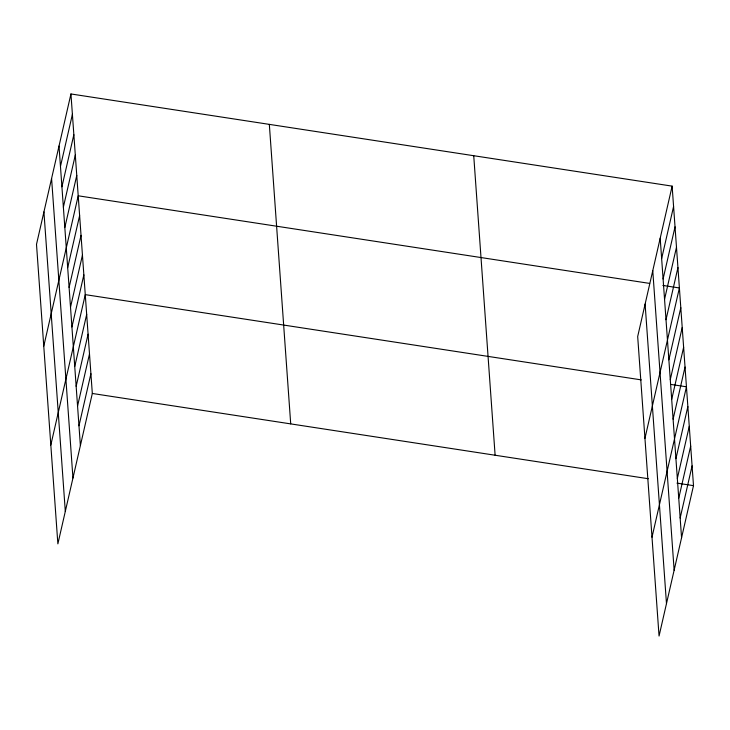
<?xml version="1.0" encoding="UTF-8"?>
<svg xmlns="http://www.w3.org/2000/svg" width="730" height="730" viewBox="0 0 730 730"><rect width="100%" height="100%" fill="white"/><g stroke="black" fill="none" stroke-linecap="round" stroke-linejoin="round"><path stroke-width="1.09" d="M70.947 93.96L36.5 244.349L57.871 543.868L92.318 393.47L70.947 93.96L672.129 186.132L693.5 485.651L659.053 636.04L637.682 336.53L672.129 186.132M60.462 166.431L72.398 114.327M61.922 186.798L73.849 134.694M63.373 207.165L75.309 155.061M64.824 227.532L76.76 175.428M43.764 346.184L78.21 195.795L649.636 283.404M67.689 267.664L79.625 215.56M69.104 287.428L81.03 235.334M70.509 307.202L82.444 255.099M71.923 326.967L83.859 274.863M50.817 445.026L85.264 294.637L641.259 379.883M74.743 366.506L86.678 314.402M76.157 386.27L88.084 334.167M77.562 406.044L89.498 353.94M78.977 425.809L90.912 373.705M661.645 258.602L673.58 206.499M663.095 278.97L675.031 226.866M664.555 299.337L676.482 247.233M666.006 319.704L677.942 267.6M644.946 438.365L679.393 287.967L662.858 285.43M668.872 359.835L680.807 307.741M670.277 379.609L682.212 327.505M671.691 399.374L683.627 347.27M673.106 419.139L685.032 367.044M652 537.198L686.446 386.809L671.016 384.445M675.925 458.677L687.861 406.573M677.33 478.451L689.266 426.347M678.745 498.216L690.68 446.112M680.159 517.981L692.086 465.877M92.318 393.47L648.313 478.725M676.966 483.114L693.5 485.651M660.194 238.235L681.564 537.755M652.766 270.675L674.137 570.185M645.11 304.091L666.481 603.61M473.733 155.718L495.113 455.228M269.334 124.374L290.713 423.893M59.011 146.064L80.382 445.574M51.584 178.494L72.954 478.013M43.928 211.919L65.308 511.429"/></g></svg>
